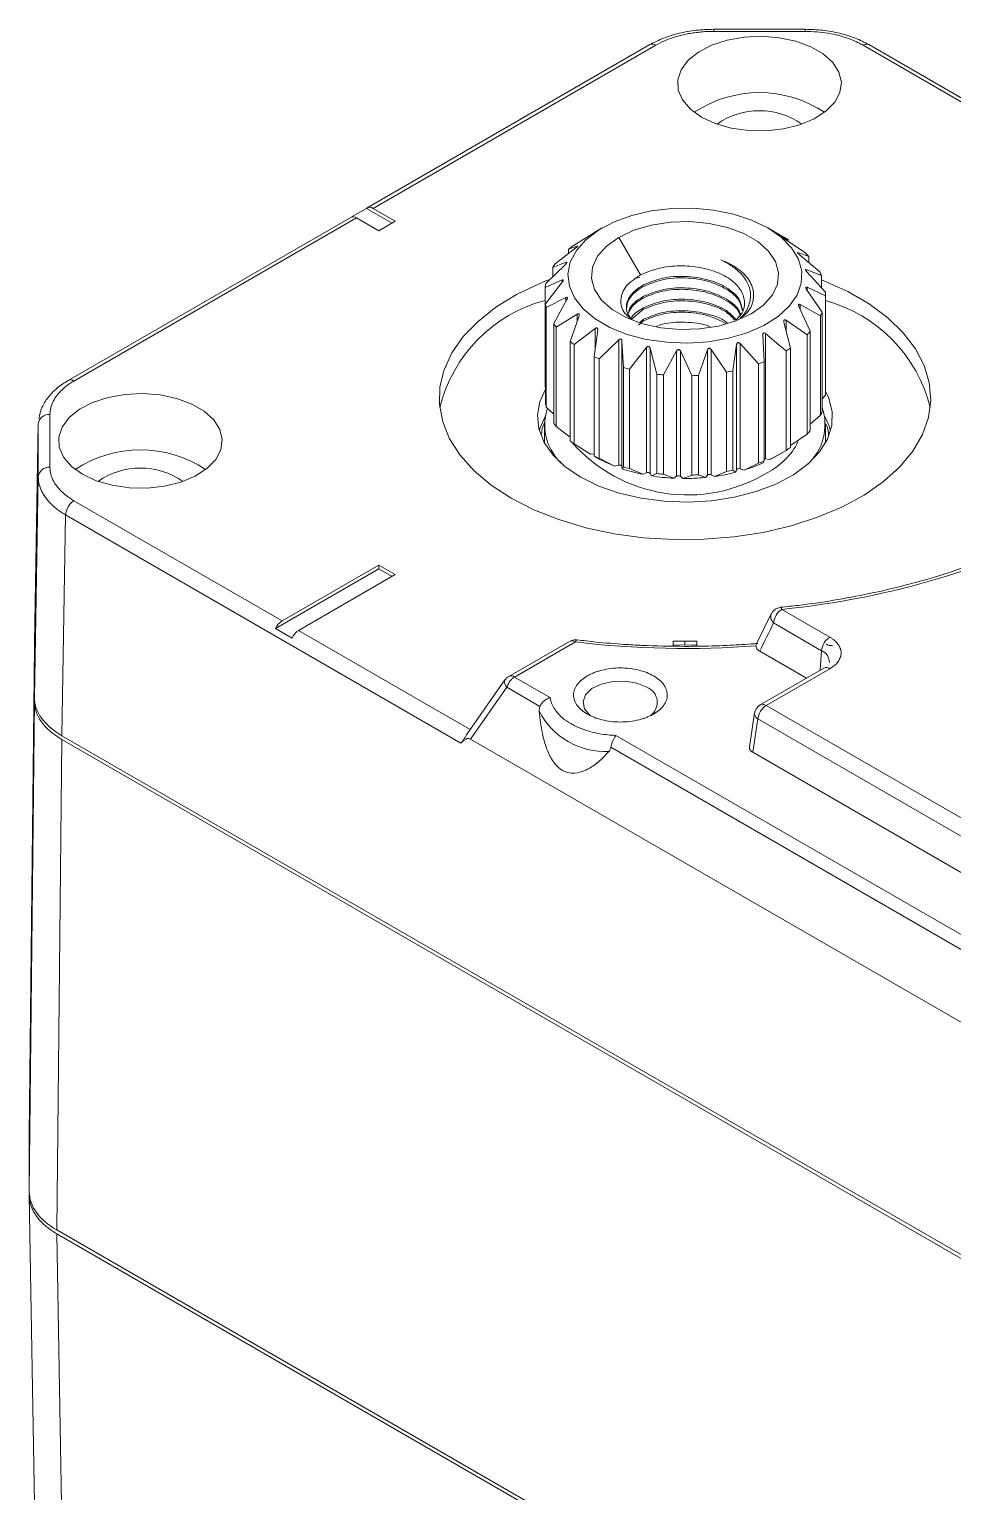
# Model space of a CAD drawing. Header units: millimetres. Extents: x 28 to 240, y 73 to 178.
# Drawn here: x 182.15 to 201.88, y 92.88 to 124.13 of the extents above; entities that cross this region are included whole.
import ezdxf

# ---------------------------------------------------------------- set-up
doc = ezdxf.new("R2010")
doc.units = ezdxf.units.MM

msp = doc.modelspace()

# ---------------------------------------------------------------- linework, layer by layer
at = {"color": 7, "linetype": 'Continuous', "lineweight": 15}
for p, q in [((198.728, 124.127), (196.774, 124.127)), ((198.728, 124.081), (196.774, 124.081)), ((195.412, 123.798), (189.374, 120.312)), ((195.537, 123.785), (189.499, 120.3)), ((204.412, 121.218), (199.965, 123.785)), ((204.537, 121.231), (200.09, 123.798)), ((189.021, 120.108), (182.983, 116.623)), ((189.146, 120.096), (183.108, 116.61)), ((189.04, 120.116), (189.358, 120.3)), ((189.619, 119.822), (189.146, 120.096)), ((189.902, 119.986), (189.358, 120.3)), ((189.499, 120.3), (189.973, 120.027)), ((189.973, 120.027), (189.619, 119.822)), ((194.203, 119.772), (193.757, 119.492)), ((194.169, 119.751), (194.233, 119.793)), ((194.392, 119.884), (194.221, 119.785)), ((194.233, 119.793), (194.258, 119.806)), ((195.209, 118.877), (194.746, 119.68)), ((198.282, 119.68), (197.928, 119.884)), ((198.24, 119.686), (198.374, 119.624)), ((193.831, 119.459), (193.386, 119.114)), ((193.674, 119.425), (193.869, 119.5)), ((193.674, 119.337), (193.674, 119.425)), ((193.869, 119.5), (193.869, 119.492)), ((198.738, 119.341), (198.288, 119.648)), ((193.605, 119.103), (193.189, 118.695)), ((193.334, 119.037), (193.625, 119.148)), ((193.625, 119.148), (193.625, 119.124)), ((198.571, 119.358), (198.808, 119.269)), ((198.571, 119.344), (198.571, 119.358)), ((199.038, 118.943), (198.601, 119.315)), ((198.808, 119.269), (198.808, 119.139)), ((193.172, 118.613), (193.539, 118.772)), ((193.334, 118.838), (193.334, 119.037)), ((193.539, 118.772), (193.539, 118.725)), ((195.193, 118.821), (195.103, 118.811)), ((198.751, 118.993), (199.075, 118.864)), ((198.751, 118.96), (198.751, 118.993)), ((199.158, 118.515), (198.762, 118.947)), ((199.075, 118.864), (199.075, 118.605)), ((193.172, 116.49), (193.172, 118.613)), ((193.54, 118.726), (193.179, 118.261)), ((199.09, 118.083), (198.758, 118.568)), ((198.768, 118.614), (199.16, 118.432)), ((198.768, 118.554), (198.768, 118.614)), ((199.16, 116.332), (199.16, 118.455)), ((199.16, 118.432), (199.16, 116.309)), ((193.179, 118.261), (193.179, 116.138)), ((193.198, 118.179), (193.618, 118.396)), ((193.198, 116.056), (193.198, 118.179)), ((193.639, 118.351), (193.356, 117.839)), ((193.618, 118.396), (193.618, 118.313)), ((195.011, 117.929), (195.276, 118.144)), ((198.837, 117.674), (198.592, 118.201)), ((198.621, 118.245), (199.055, 118.002)), ((198.621, 118.139), (198.621, 118.245)), ((193.356, 117.839), (193.356, 115.716)), ((193.41, 117.763), (193.857, 118.043)), ((193.897, 118.002), (193.709, 117.456)), ((193.857, 118.043), (193.857, 117.886)), ((195.164, 117.808), (195.276, 117.899)), ((195.276, 117.931), (195.2, 117.87)), ((198.416, 117.314), (198.273, 117.87)), ((198.319, 117.908), (198.769, 117.601)), ((198.319, 117.688), (198.319, 117.908)), ((199.055, 118.002), (199.055, 115.879)), ((199.09, 115.96), (199.09, 118.083)), ((193.41, 115.64), (193.41, 117.763)), ((193.795, 117.39), (194.24, 117.735)), ((194.296, 117.701), (194.217, 117.136)), ((194.24, 117.735), (194.24, 117.304)), ((194.328, 117.084), (194.745, 117.491)), ((194.745, 117.491), (194.745, 114.814)), ((197.853, 117.026), (197.82, 117.594)), ((197.882, 117.624), (198.218, 117.341)), ((197.882, 114.947), (197.882, 117.624)), ((198.769, 117.601), (198.769, 115.478)), ((198.837, 115.551), (198.837, 117.674)), ((193.709, 117.456), (193.709, 115.333)), ((193.795, 115.267), (193.795, 117.39)), ((194.813, 117.467), (194.846, 116.898)), ((194.813, 117.467), (194.813, 114.789)), ((194.976, 116.864), (195.338, 117.328)), ((195.338, 117.328), (195.338, 114.651)), ((195.415, 117.314), (195.558, 116.759)), ((195.415, 117.314), (195.415, 114.637)), ((195.699, 116.744), (195.982, 117.255)), ((195.982, 117.255), (195.982, 114.578)), ((196.063, 117.253), (196.308, 116.726)), ((196.063, 117.253), (196.063, 114.575)), ((196.451, 116.732), (196.638, 117.277)), ((196.638, 114.6), (196.638, 117.277)), ((196.717, 117.287), (197.049, 116.801)), ((196.717, 114.609), (196.717, 117.287)), ((197.184, 116.828), (197.264, 117.393)), ((197.264, 114.715), (197.264, 117.393)), ((197.337, 117.413), (197.733, 116.981)), ((197.337, 114.736), (197.337, 117.413)), ((198.218, 117.341), (198.319, 117.253)), ((198.319, 117.253), (198.319, 115.13)), ((198.416, 115.191), (198.416, 117.314)), ((194.217, 117.136), (194.217, 115.013)), ((194.328, 114.961), (194.328, 117.084)), ((194.846, 116.898), (194.846, 114.775)), ((194.976, 114.741), (194.976, 116.864)), ((197.733, 116.981), (197.733, 114.858)), ((197.853, 114.903), (197.853, 117.026)), ((195.558, 116.759), (195.558, 114.636)), ((195.699, 114.621), (195.699, 116.744)), ((196.308, 116.726), (196.308, 114.603)), ((196.451, 114.609), (196.451, 116.732)), ((197.049, 116.801), (197.049, 114.678)), ((197.184, 114.705), (197.184, 116.828)), ((193.179, 116.482), (193.172, 116.49)), ((199.16, 116.309), (199.09, 116.231)), ((193.356, 115.904), (193.198, 116.056)), ((182.346, 115.695), (182.265, 111.016)), ((182.346, 115.695), (182.387, 115.815)), ((182.346, 115.695), (182.346, 114.567)), ((182.596, 115.896), (182.596, 114.768)), ((193.16, 115.679), (193.16, 115.288)), ((193.709, 115.411), (193.41, 115.64)), ((199.055, 115.879), (198.837, 115.689)), ((199.16, 115.288), (199.16, 115.679)), ((198.769, 115.478), (198.415, 115.231)), ((194.145, 115.05), (193.795, 115.267)), ((194.217, 115.055), (194.145, 115.05)), ((194.217, 115.013), (194.279, 114.969)), ((198.319, 115.13), (197.975, 114.934)), ((198.069, 114.985), (198.219, 115.072)), ((194.656, 114.793), (194.328, 114.961)), ((194.745, 114.814), (194.656, 114.793)), ((194.82, 114.734), (194.813, 114.789)), ((194.846, 114.775), (194.82, 114.734)), ((195.261, 114.618), (194.976, 114.741)), ((197.049, 114.678), (196.788, 114.572)), ((197.247, 114.661), (197.184, 114.705)), ((197.264, 114.715), (197.247, 114.661)), ((197.421, 114.709), (197.337, 114.736)), ((197.733, 114.858), (197.421, 114.709)), ((197.827, 114.862), (197.853, 114.903)), ((197.975, 114.934), (197.882, 114.947)), ((182.265, 109.85), (182.346, 114.567)), ((195.338, 114.651), (195.261, 114.618)), ((195.445, 114.584), (195.415, 114.637)), ((195.558, 114.636), (195.445, 114.584)), ((195.922, 114.535), (195.699, 114.621)), ((195.982, 114.578), (195.922, 114.535)), ((196.115, 114.529), (196.063, 114.575)), ((196.308, 114.603), (196.115, 114.529)), ((196.598, 114.549), (196.451, 114.609)), ((196.638, 114.6), (196.598, 114.549)), ((196.788, 114.572), (196.717, 114.609)), ((183.108, 114.054), (187.555, 111.487)), ((182.931, 113.751), (182.851, 109.034)), ((182.931, 113.751), (191.374, 108.877)), ((189.619, 112.597), (187.413, 111.324)), ((187.555, 111.487), (189.619, 112.679)), ((189.619, 112.679), (189.973, 112.475)), ((189.619, 112.597), (189.619, 112.679)), ((189.902, 112.434), (189.619, 112.597)), ((189.973, 112.475), (187.908, 111.283)), ((198.003, 111.635), (197.682, 110.981)), ((198.228, 111.731), (199.254, 111.138)), ((187.413, 111.324), (187.767, 111.12)), ((187.908, 111.283), (191.573, 109.167)), ((198.052, 111.443), (199.078, 110.85)), ((182.265, 110.934), (182.153, 100.509)), ((182.265, 111.016), (182.265, 109.85)), ((193.693, 111.049), (192.395, 110.3)), ((192.52, 110.287), (193.818, 111.037)), ((193.742, 111.071), (193.695, 111.045)), ((195.91, 111.052), (196.16, 111.055)), ((195.91, 110.948), (195.91, 111.052)), ((196.16, 110.973), (195.91, 110.971)), ((196.16, 111.055), (196.41, 111.052)), ((196.16, 110.973), (196.16, 111.055)), ((196.41, 110.971), (196.16, 110.973)), ((196.41, 111.052), (196.41, 110.944)), ((197.676, 110.955), (197.685, 110.98)), ((198.756, 110.262), (197.757, 110.839)), ((199.078, 110.85), (199.047, 110.43)), ((199.129, 110.477), (197.765, 109.69)), ((199.254, 110.465), (197.893, 109.679)), ((192.315, 110.227), (191.509, 109.074)), ((192.357, 110.067), (191.581, 108.961)), ((193.062, 109.66), (192.357, 110.067)), ((192.52, 110.287), (193.284, 109.846)), ((182.153, 99.29), (182.265, 109.768)), ((182.265, 109.768), (182.265, 109.85)), ((197.893, 109.679), (207.505, 104.13)), ((197.647, 109.524), (197.536, 108.787)), ((197.609, 108.679), (197.717, 109.391)), ((197.717, 109.391), (207.331, 103.841)), ((182.851, 108.952), (182.739, 98.473)), ((182.851, 109.034), (210.832, 92.88)), ((210.832, 92.799), (182.851, 108.952)), ((209.196, 98.793), (191.582, 108.961)), ((207.699, 101.21), (194.578, 108.785)), ((194.682, 109.039), (207.921, 101.396)), ((207.331, 103.066), (197.609, 108.679)), ((182.153, 100.509), (182.153, 99.29)), ((182.155, 99.242), (182.155, 99.209)), ((182.155, 99.209), (182.291, 91.277)), ((182.739, 98.473), (210.832, 82.256)), ((210.832, 82.175), (182.741, 98.392)), ((182.741, 98.392), (182.877, 90.461))]:
    msp.add_line(p, q, dxfattribs=at)
at = {"color": 7, "linetype": 'Continuous', "lineweight": 15, "flags": 128}
for points in [[(196.774, 124.081), (196.774, 124.105), (196.774, 124.121), (196.774, 124.127), (196.774, 124.127)], [(198.728, 124.081), (198.728, 124.105), (198.728, 124.121), (198.728, 124.127), (198.728, 124.127)], [(196.513, 122.251), (196.276, 122.422), (196.108, 122.617), (196.017, 122.829), (196.007, 123.048), (196.078, 123.262), (196.227, 123.463), (196.448, 123.64), (196.73, 123.786), (197.059, 123.894), (197.421, 123.958), (197.798, 123.976), (198.173, 123.946), (198.528, 123.871), (198.847, 123.753), (199.115, 123.599), (199.319, 123.415), (199.449, 123.209), (199.5, 122.993), (199.469, 122.775), (199.358, 122.566), (199.172, 122.376), (198.919, 122.214), (198.612, 122.086), (198.264, 122), (197.893, 121.959), (197.515, 121.965), (197.147, 122.017), (196.808, 122.114), (196.513, 122.251)], [(197.928, 119.884), (198.215, 119.686), (198.436, 119.46), (198.584, 119.216), (198.654, 118.961), (198.644, 118.702), (198.554, 118.449), (198.387, 118.208), (198.149, 117.989), (197.847, 117.798), (197.49, 117.642), (197.091, 117.524), (196.661, 117.45), (196.216, 117.421), (195.769, 117.438), (195.334, 117.501), (194.926, 117.608), (194.558, 117.756), (194.241, 117.939), (193.985, 118.151), (193.8, 118.387), (193.691, 118.638), (193.66, 118.896), (193.711, 119.153), (193.84, 119.401), (194.043, 119.631), (194.315, 119.837), (194.645, 120.012), (195.025, 120.15), (195.441, 120.246), (195.88, 120.298), (196.328, 120.304), (196.771, 120.263), (197.194, 120.178), (197.584, 120.05), (197.928, 119.884)], [(194.746, 119.68), (195.071, 119.832), (195.443, 119.942), (195.847, 120.004), (196.265, 120.017), (196.677, 119.979), (197.068, 119.892), (197.418, 119.761), (197.714, 119.59), (197.942, 119.388), (198.092, 119.162), (198.157, 118.924), (198.135, 118.683), (198.027, 118.45), (197.837, 118.235), (197.574, 118.047)], [(197.574, 118.047), (197.249, 117.895), (196.877, 117.786), (196.473, 117.723), (196.055, 117.711), (195.642, 117.748), (195.252, 117.835), (194.901, 117.966), (194.606, 118.137), (194.378, 118.339), (194.228, 118.565), (194.163, 118.803), (194.184, 119.044), (194.293, 119.277), (194.483, 119.492), (194.746, 119.68)], [(192.448, 114.108), (192.019, 114.387), (191.654, 114.695), (191.357, 115.027), (191.133, 115.377), (190.985, 115.74), (190.915, 116.111), (190.925, 116.484), (191.015, 116.853), (191.182, 117.214), (191.425, 117.56), (191.739, 117.886), (192.121, 118.187), (192.564, 118.459), (193.061, 118.697), (193.241, 118.77)], [(199.075, 118.771), (199.127, 118.751), (199.637, 118.522), (200.094, 118.258), (200.491, 117.964), (200.823, 117.643), (201.084, 117.302), (201.27, 116.945), (201.379, 116.577), (201.409, 116.204), (201.359, 115.832), (201.231, 115.466), (201.026, 115.112), (200.746, 114.776), (200.398, 114.462), (199.985, 114.175), (199.514, 113.919), (198.992, 113.699), (198.427, 113.517), (197.828, 113.377), (197.204, 113.28), (196.564, 113.229), (195.917, 113.223), (195.275, 113.263), (194.646, 113.349), (194.039, 113.478), (193.465, 113.65), (192.932, 113.861), (192.448, 114.108), (192.448, 114.108)], [(183.29, 114.618), (183.053, 114.788), (182.885, 114.984), (182.794, 115.196), (182.784, 115.414), (182.855, 115.629), (183.005, 115.829), (183.225, 116.007), (183.507, 116.153), (183.836, 116.26), (184.198, 116.324), (184.575, 116.342), (184.95, 116.313), (185.305, 116.237), (185.624, 116.12), (185.892, 115.965), (186.096, 115.781), (186.226, 115.576), (186.277, 115.36), (186.247, 115.142), (186.136, 114.933), (185.949, 114.743), (185.697, 114.58), (185.389, 114.453), (185.042, 114.367), (184.67, 114.325), (184.292, 114.331), (183.924, 114.384), (183.585, 114.481), (183.29, 114.618)], [(193.932, 114.557), (193.604, 114.78), (193.342, 115.03), (193.152, 115.301), (193.041, 115.587), (193.01, 115.879), (193.061, 116.17), (193.183, 116.437)], [(199.16, 116.397), (199.233, 116.242), (199.304, 115.952), (199.294, 115.66), (199.203, 115.372), (199.032, 115.096), (198.788, 114.84), (198.475, 114.609), (198.103, 114.411), (197.68, 114.25), (197.217, 114.13), (196.728, 114.054), (196.223, 114.024), (195.717, 114.042), (195.223, 114.106), (194.752, 114.216), (194.319, 114.367), (193.932, 114.557)], [(193.175, 115.852), (193.061, 115.599), (193.049, 115.557)], [(199.271, 115.557), (199.233, 115.67), (199.145, 115.852)], [(194.813, 114.789), (194.811, 114.796), (194.806, 114.802), (194.799, 114.808), (194.79, 114.812), (194.779, 114.815), (194.768, 114.816), (194.756, 114.816), (194.745, 114.814)], [(198.202, 111.775), (198.207, 111.773), (198.214, 111.765), (198.221, 111.751), (198.228, 111.731)], [(193.848, 111.081), (193.842, 111.079), (193.834, 111.071), (193.826, 111.057), (193.818, 111.037)], [(195.347, 110.067), (195.132, 110.155), (194.88, 110.198), (194.617, 110.192), (194.371, 110.137), (194.171, 110.039), (194.036, 109.908), (193.982, 109.759), (194.014, 109.608), (194.13, 109.472), (194.152, 109.455)]]:
    msp.add_lwpolyline(points, dxfattribs=at)
at = {"color": 7, "linetype": 'Continuous', "lineweight": 15}
for centre, radius, start, end in [((195.464, 123.69), 0.12, 52.822, 115.8679), ((200.038, 123.686), 0.123, 65.0723, 126.2382), ((197.751, 120.255), 2.518, 56.4384, 123.5616), ((197.751, 120.81), 1.577, 54.9576, 125.0425), ((189.428, 120.208), 0.116, 52.3311, 127.6796), ((189.073, 119.998), 0.122, 53.4103, 115.2796), ((196.912, 117.307), 2.74, 57.742, 60.163), ((195.079, 117.779), 2.164, 127.6716, 130.5038), ((194.533, 118.296), 1.41, 144.4934, 148.2631), ((197.482, 118.045), 1.804, 42.7072, 45.9052), ((197.962, 118.395), 1.208, 22.8093, 26.9879), ((194.198, 118.45), 1.039, 166.3549, 170.9779), ((198.16, 118.455), 1, 358.6686, 3.4095), ((193.997, 115.273), 3.171, 105.0712, 165.8755), ((194.215, 118.464), 1.056, 191.0628, 195.6351), ((198.349, 115.296), 3.14, 13.8258, 75.034), ((194.573, 118.642), 1.458, 213.4133, 217.1007), ((197.991, 118.503), 1.176, 334.8251, 339.0788), ((197.529, 118.82), 1.739, 315.4738, 318.7525), ((195.125, 119.19), 2.238, 230.7563, 233.5266), ((196.959, 119.527), 2.65, 300.8821, 303.3582), ((195.661, 120.081), 3.28, 243.8715, 246.0185), ((196.016, 121.061), 4.323, 254.3022, 256.0881), ((196.485, 120.494), 3.728, 289.5646, 291.537), ((183.035, 116.515), 0.12, 52.8283, 115.6609), ((196.149, 121.758), 5.035, 263.2633, 264.8769), ((196.161, 121.893), 5.17, 271.6348, 273.22), ((196.225, 121.404), 4.675, 280.1469, 281.8423), ((198.166, 116.332), 0.994, 358.6643, 0.0037), ((194.301, 115.677), 1.136, 163.0595, 228.9698), ((194.215, 116.341), 1.056, 191.0628, 195.6351), ((197.999, 115.681), 1.152, 311.614, 18.8145), ((197.991, 116.38), 1.176, 334.8253, 339.0784), ((182.575, 115.666), 0.231, 84.9328, 172.751), ((194.573, 116.519), 1.458, 213.4135, 217.1003), ((195.125, 117.066), 2.238, 230.7562, 233.5269), ((196.218, 117.452), 3.275, 220.9784, 301.4687), ((197.223, 116.009), 1.523, 297.54, 332.7208), ((197.529, 116.697), 1.739, 315.4738, 318.7525), ((184.528, 112.622), 2.518, 56.4384, 123.5616), ((195.661, 117.957), 3.279, 243.8712, 246.0191), ((196.958, 117.405), 2.651, 300.8824, 303.3577), ((182.575, 114.538), 0.231, 84.9329, 172.7509), ((184.528, 113.176), 1.577, 54.9576, 125.0425), ((195.713, 117.546), 2.949, 240.9069, 248.9829), ((196.031, 118.425), 3.884, 251.8351, 258.5551), ((196.016, 118.938), 4.323, 254.3022, 256.0881), ((196.224, 119.284), 4.679, 280.1475, 281.8417), ((197.313, 114.68), 0.0605, 66.9353, 144.2503), ((196.449, 117.921), 3.356, 286.8461, 294.2552), ((196.485, 118.371), 3.728, 289.5646, 291.537), ((197.87, 114.863), 0.0847, 81.9209, 101.5388), ((196.763, 117.249), 2.613, 297.6521, 300.0021), ((195.367, 114.59), 0.0669, 43.8672, 115.624), ((196.15, 119.053), 4.524, 261.0349, 267.1049), ((196.149, 119.635), 5.035, 263.2633, 264.8769), ((196.021, 114.516), 0.0728, 54.5294, 122.0054), ((196.16, 119.173), 4.644, 269.4451, 275.4098), ((196.161, 119.77), 5.17, 271.6348, 273.2201), ((196.685, 114.547), 0.0703, 62.034, 131.2447), ((196.217, 118.736), 4.203, 277.8066, 284.1821), ((183.316, 113.73), 0.385, 122.6434, 176.8947), ((198.415, 111.428), 0.356, 121.8184, 149.6717), ((187.755, 111.17), 0.375, 122.3599, 155.8518), ((188.109, 110.966), 0.375, 122.3599, 155.8518), ((193.745, 110.937), 0.124, 53.8516, 114.8377), ((199.464, 110.812), 0.388, 122.8008, 174.311), ((199.28, 111.105), 0.147, 226.9314, 280.9665), ((198.975, 110.601), 0.27, 358.7163, 67.7722), ((192.447, 110.187), 0.124, 53.8809, 114.5039), ((199.181, 110.368), 0.121, 53.1026, 115.5867), ((192.373, 110.188), 0.0699, 146.0699, 181.8179), ((192.506, 110.206), 0.204, 185.6928, 222.8331), ((195.225, 109.745), 0.343, 305.561, 69.31), ((197.893, 109.475), 0.25, 120.0404, 171.3837), ((194.451, 110.27), 1.574, 206.936, 273.0693)]:
    msp.add_arc(centre, radius, start, end, dxfattribs=at)
for centre, major_axis, ratio, start_param, end_param in [((184.265, 109.85), (2, 0), 0.577241, 3.141552, 3.92687), ((184.265, 109.768), (2, 0), 0.57727, 3.141577, 3.926944), ((191.411, 108.499), (0.153, 0.469), 0.433104, 6.195661, 7.074246), ((184.154, 99.29), (2, 0), 0.57727, 3.141577, 3.926944)]:
    msp.add_ellipse(centre, major_axis=major_axis, ratio=ratio, start_param=start_param, end_param=end_param, dxfattribs=at)
for points, knots in [([(196.774, 124.127), (196.649, 124.122), (196.398, 124.114), (196.036, 124.047), (195.697, 123.945), (195.507, 123.847), (195.412, 123.798)], [0, 0, 0, 0, 0.2490526, 0.4987229, 0.7490229, 1, 1, 1, 1]), ([(196.774, 124.081), (196.731, 124.081), (196.647, 124.08), (196.52, 124.072), (196.396, 124.058), (196.273, 124.04), (196.114, 124.009), (195.927, 123.959), (195.718, 123.882), (195.597, 123.818), (195.537, 123.785)], [0, 0, 0, 0, 0.092925, 0.185127, 0.277094, 0.369323, 0.462302, 0.6421, 0.820126, 1, 1, 1, 1]), ([(200.09, 123.798), (199.995, 123.847), (199.805, 123.945), (199.466, 124.047), (199.104, 124.114), (198.853, 124.122), (198.728, 124.127)], [0, 0, 0, 0, 0.2508417, 0.5011094, 0.7508122, 1, 1, 1, 1]), ([(199.965, 123.785), (199.934, 123.802), (199.873, 123.836), (199.774, 123.882), (199.67, 123.924), (199.56, 123.961), (199.41, 124.003), (199.216, 124.045), (198.974, 124.076), (198.81, 124.079), (198.728, 124.081)], [0, 0, 0, 0, 0.092882, 0.18504, 0.276965, 0.369151, 0.462087, 0.641959, 0.820055, 1, 1, 1, 1]), ([(194.258, 119.806), (194.259, 119.806), (194.26, 119.807), (194.256, 119.804), (194.249, 119.8), (194.24, 119.794), (194.229, 119.787), (194.216, 119.779), (194.208, 119.774), (194.203, 119.772)], [0, 0, 0, 0, 0.197268, 0.339199, 0.458476, 0.578085, 0.691202, 0.848057, 1, 1, 1, 1]), ([(198.288, 119.648), (198.284, 119.651), (198.277, 119.656), (198.266, 119.663), (198.256, 119.67), (198.248, 119.676), (198.241, 119.682), (198.237, 119.685), (198.237, 119.687), (198.239, 119.686), (198.24, 119.686)], [0, 0, 0, 0, 0.139412, 0.260868, 0.372505, 0.484688, 0.604541, 0.721998, 0.850361, 1, 1, 1, 1]), ([(193.869, 119.5), (193.871, 119.501), (193.875, 119.502), (193.874, 119.499), (193.871, 119.494), (193.864, 119.487), (193.855, 119.478), (193.844, 119.469), (193.835, 119.462), (193.831, 119.459)], [0, 0, 0, 0, 0.197273, 0.3392, 0.458472, 0.57808, 0.691198, 0.848047, 1, 1, 1, 1]), ([(193.625, 119.148), (193.628, 119.149), (193.633, 119.151), (193.637, 119.148), (193.636, 119.143), (193.633, 119.135), (193.626, 119.126), (193.617, 119.114), (193.609, 119.107), (193.605, 119.103)], [0, 0, 0, 0, 0.1972823, 0.3392111, 0.4584823, 0.5780818, 0.691203, 0.8480525, 1, 1, 1, 1]), ([(197.254, 117.921), (197.293, 117.96), (197.406, 118.071), (197.45, 118.29), (197.382, 118.543), (197.17, 118.773), (196.842, 118.951), (196.433, 119.059), (195.988, 119.083), (195.553, 119.025), (195.323, 118.926), (195.209, 118.877)], [0, 0, 0, 0, 0.061029, 0.175547, 0.290908, 0.407539, 0.525036, 0.643253, 0.762646, 0.883133, 1, 1, 1, 1]), ([(197.362, 117.966), (197.4, 117.995), (197.539, 118.099), (197.636, 118.33), (197.627, 118.623), (197.445, 118.903), (197.182, 119.093), (196.986, 119.175), (196.926, 119.2)], [0, 0, 0, 0, 0.0762451, 0.2813815, 0.4888156, 0.6977262, 0.9076334, 1, 1, 1, 1]), ([(196.926, 119.2), (196.999, 119.163), (197.114, 119.104), (197.305, 118.964), (197.467, 118.787), (197.54, 118.608), (197.57, 118.427), (197.537, 118.229), (197.445, 118.038), (197.341, 117.961), (197.333, 117.955)], [0, 0, 0, 0, 0.126393, 0.196809, 0.393193, 0.556869, 0.590024, 0.786587, 0.983137, 1, 1, 1, 1]), ([(198.601, 119.315), (198.598, 119.318), (198.591, 119.324), (198.581, 119.333), (198.573, 119.341), (198.567, 119.349), (198.563, 119.355), (198.563, 119.359), (198.565, 119.36), (198.569, 119.359), (198.571, 119.358)], [0, 0, 0, 0, 0.139415, 0.260879, 0.372512, 0.484692, 0.604548, 0.721995, 0.850364, 1, 1, 1, 1]), ([(193.539, 118.772), (193.543, 118.774), (193.55, 118.776), (193.557, 118.774), (193.56, 118.769), (193.56, 118.761), (193.556, 118.751), (193.55, 118.739), (193.543, 118.73), (193.54, 118.726)], [0, 0, 0, 0, 0.197271, 0.339201, 0.458466, 0.578077, 0.691196, 0.84805, 1, 1, 1, 1]), ([(195.209, 118.877), (195.095, 118.801), (194.865, 118.649), (194.763, 118.349), (194.815, 118.093), (194.969, 117.974), (195.019, 117.936)], [0, 0, 0, 0, 0.285428, 0.573461, 0.864097, 1, 1, 1, 1]), ([(197.387, 118.133), (197.372, 118.209), (197.336, 118.384), (197.063, 118.618), (196.651, 118.794), (196.161, 118.864), (195.663, 118.828), (195.405, 118.72), (195.276, 118.666)], [0, 0, 0, 0, 0.132324, 0.305859, 0.479394, 0.65293, 0.826465, 1, 1, 1, 1]), ([(195.276, 118.633), (195.405, 118.687), (195.663, 118.796), (196.161, 118.832), (196.651, 118.762), (197.063, 118.585), (197.332, 118.356), (197.368, 118.186), (197.382, 118.115)], [0, 0, 0, 0, 0.17509, 0.35018, 0.52527, 0.700361, 0.87545, 1, 1, 1, 1]), ([(198.762, 118.947), (198.758, 118.951), (198.752, 118.958), (198.744, 118.968), (198.739, 118.977), (198.736, 118.985), (198.735, 118.992), (198.737, 118.995), (198.743, 118.996), (198.748, 118.994), (198.751, 118.993)], [0, 0, 0, 0, 0.139418, 0.260863, 0.372508, 0.484696, 0.604541, 0.721999, 0.850362, 1, 1, 1, 1]), ([(195.276, 118.666), (195.194, 118.613), (195.029, 118.507), (194.912, 118.305), (194.894, 118.113), (194.967, 118), (194.998, 117.954)], [0, 0, 0, 0, 0.269655, 0.539311, 0.808967, 1, 1, 1, 1]), ([(194.914, 118.154), (194.916, 118.192), (194.92, 118.278), (194.99, 118.405), (195.105, 118.531), (195.219, 118.599), (195.276, 118.633)], [0, 0, 0, 0, 0.216184, 0.477456, 0.738728, 1, 1, 1, 1]), ([(197.344, 118.021), (197.336, 118.051), (197.303, 118.179), (197.058, 118.372), (196.652, 118.549), (196.161, 118.619), (195.663, 118.583), (195.405, 118.475), (195.276, 118.421)], [0, 0, 0, 0, 0.057939, 0.246351, 0.434763, 0.623176, 0.811588, 1, 1, 1, 1]), ([(197.336, 118.012), (197.33, 118.034), (197.297, 118.154), (197.057, 118.339), (196.653, 118.517), (196.161, 118.587), (195.663, 118.551), (195.405, 118.443), (195.276, 118.389)], [0, 0, 0, 0, 0.043177, 0.234541, 0.425906, 0.617271, 0.808635, 1, 1, 1, 1]), ([(198.758, 118.568), (198.756, 118.572), (198.751, 118.58), (198.745, 118.591), (198.742, 118.601), (198.742, 118.609), (198.744, 118.615), (198.75, 118.619), (198.758, 118.618), (198.764, 118.616), (198.768, 118.614)], [0, 0, 0, 0, 0.139419, 0.260878, 0.372506, 0.4847, 0.604546, 0.722001, 0.850364, 1, 1, 1, 1]), ([(193.618, 118.396), (193.623, 118.398), (193.632, 118.401), (193.642, 118.401), (193.648, 118.396), (193.65, 118.389), (193.65, 118.378), (193.646, 118.365), (193.641, 118.355), (193.639, 118.351)], [0, 0, 0, 0, 0.197272, 0.339196, 0.458471, 0.578081, 0.691199, 0.848051, 1, 1, 1, 1]), ([(195.276, 118.421), (195.167, 118.352), (194.993, 118.243), (194.96, 118.099), (194.948, 118.046)], [0, 0, 0, 0, 0.624941, 1, 1, 1, 1]), ([(195.276, 118.389), (195.184, 118.331), (195.023, 118.231), (194.971, 118.1), (194.948, 118.045)], [0, 0, 0, 0, 0.574069, 1, 1, 1, 1]), ([(195.276, 118.176), (195.179, 118.12), (195.058, 118.049), (195.014, 117.957), (195.006, 117.939)], [0, 0, 0, 0, 0.799799, 1, 1, 1, 1]), ([(197.254, 117.921), (197.191, 117.989), (197.047, 118.145), (196.647, 118.303), (196.162, 118.375), (195.663, 118.338), (195.405, 118.23), (195.276, 118.176)], [0, 0, 0, 0, 0.162294, 0.371721, 0.581147, 0.790573, 1, 1, 1, 1]), ([(195.276, 118.144), (195.405, 118.198), (195.663, 118.305), (196.163, 118.342), (196.646, 118.27), (197.034, 118.119), (197.171, 117.973), (197.226, 117.914)], [0, 0, 0, 0, 0.213926, 0.427851, 0.641777, 0.855703, 1, 1, 1, 1]), ([(197.063, 117.852), (197.057, 117.858), (196.962, 117.948), (196.64, 118.055), (196.164, 118.131), (195.662, 118.093), (195.405, 117.985), (195.276, 117.931)], [0, 0, 0, 0, 0.017884, 0.263413, 0.508942, 0.754471, 1, 1, 1, 1]), ([(198.592, 118.201), (198.59, 118.205), (198.586, 118.214), (198.583, 118.226), (198.583, 118.236), (198.586, 118.244), (198.592, 118.25), (198.6, 118.252), (198.61, 118.25), (198.617, 118.246), (198.621, 118.245)], [0, 0, 0, 0, 0.139426, 0.260867, 0.372506, 0.484695, 0.60454, 0.721999, 0.850365, 1, 1, 1, 1]), ([(193.857, 118.043), (193.862, 118.045), (193.872, 118.05), (193.884, 118.051), (193.893, 118.048), (193.899, 118.041), (193.902, 118.03), (193.901, 118.017), (193.898, 118.007), (193.897, 118.002)], [0, 0, 0, 0, 0.197268, 0.33919, 0.45848, 0.578083, 0.691205, 0.848055, 1, 1, 1, 1]), ([(195.276, 117.899), (195.405, 117.953), (195.663, 118.061), (196.16, 118.096), (196.653, 118.031), (196.909, 117.904), (197.035, 117.841)], [0, 0, 0, 0, 0.2512869, 0.5025734, 0.7538604, 1, 1, 1, 1]), ([(196.699, 117.771), (196.679, 117.78), (196.525, 117.848), (196.159, 117.875), (195.768, 117.865), (195.593, 117.798), (195.551, 117.782)], [0, 0, 0, 0, 0.060711, 0.465201, 0.869691, 1, 1, 1, 1]), ([(198.273, 117.87), (198.271, 117.874), (198.27, 117.883), (198.27, 117.895), (198.272, 117.905), (198.278, 117.912), (198.286, 117.917), (198.296, 117.918), (198.308, 117.915), (198.315, 117.91), (198.319, 117.908)], [0, 0, 0, 0, 0.139427, 0.260874, 0.372513, 0.484702, 0.604546, 0.722001, 0.850368, 1, 1, 1, 1]), ([(194.24, 117.735), (194.246, 117.738), (194.255, 117.744), (194.269, 117.747), (194.28, 117.745), (194.289, 117.74), (194.295, 117.73), (194.298, 117.716), (194.297, 117.706), (194.296, 117.701)], [0, 0, 0, 0, 0.1972685, 0.3392106, 0.4584755, 0.5780912, 0.691205, 0.8480575, 1, 1, 1, 1]), ([(194.745, 117.491), (194.75, 117.496), (194.759, 117.503), (194.774, 117.508), (194.786, 117.508), (194.797, 117.504), (194.805, 117.495), (194.811, 117.482), (194.813, 117.472), (194.813, 117.467)], [0, 0, 0, 0, 0.197278, 0.3392, 0.458477, 0.578083, 0.691204, 0.848053, 1, 1, 1, 1]), ([(197.82, 117.594), (197.821, 117.601), (197.821, 117.612), (197.826, 117.626), (197.834, 117.634), (197.844, 117.638), (197.856, 117.638), (197.87, 117.634), (197.878, 117.628), (197.882, 117.624)], [0, 0, 0, 0, 0.197277, 0.339207, 0.458479, 0.578087, 0.691206, 0.84805, 1, 1, 1, 1]), ([(195.338, 117.328), (195.342, 117.333), (195.35, 117.342), (195.365, 117.349), (195.378, 117.351), (195.39, 117.348), (195.401, 117.341), (195.41, 117.329), (195.413, 117.319), (195.415, 117.314)], [0, 0, 0, 0, 0.197276, 0.339208, 0.458484, 0.578078, 0.691199, 0.848049, 1, 1, 1, 1]), ([(195.982, 117.255), (195.986, 117.261), (195.993, 117.271), (196.006, 117.28), (196.019, 117.284), (196.032, 117.283), (196.044, 117.277), (196.055, 117.267), (196.061, 117.258), (196.063, 117.253)], [0, 0, 0, 0, 0.197274, 0.339201, 0.458471, 0.578078, 0.691201, 0.848061, 1, 1, 1, 1]), ([(196.638, 117.277), (196.641, 117.284), (196.646, 117.294), (196.657, 117.305), (196.669, 117.311), (196.682, 117.311), (196.695, 117.308), (196.708, 117.299), (196.714, 117.291), (196.717, 117.287)], [0, 0, 0, 0, 0.197272, 0.339202, 0.458474, 0.578086, 0.691209, 0.848057, 1, 1, 1, 1]), ([(197.264, 117.393), (197.265, 117.399), (197.268, 117.41), (197.277, 117.423), (197.287, 117.43), (197.299, 117.432), (197.312, 117.431), (197.325, 117.424), (197.333, 117.417), (197.337, 117.413)], [0, 0, 0, 0, 0.197274, 0.339202, 0.458476, 0.578083, 0.691196, 0.848051, 1, 1, 1, 1]), ([(198.228, 111.731), (200.577, 111.974), (202.74, 112.627), (206.115, 114.575), (207.245, 115.824), (207.667, 117.18)], [0, 0, 0, 0, 0.5, 0.5, 1, 1, 1, 1]), ([(182.983, 116.623), (182.901, 116.57), (182.734, 116.462), (182.547, 116.262), (182.41, 116.044), (182.374, 115.89), (182.356, 115.813)], [0, 0, 0, 0, 0.246205, 0.495735, 0.747366, 1, 1, 1, 1]), ([(183.108, 116.61), (183.079, 116.593), (183.02, 116.557), (182.941, 116.5), (182.869, 116.44), (182.804, 116.377), (182.73, 116.29), (182.659, 116.178), (182.605, 116.039), (182.599, 115.944), (182.596, 115.896)], [0, 0, 0, 0, 0.092882, 0.18504, 0.276965, 0.369151, 0.462087, 0.641959, 0.820055, 1, 1, 1, 1]), ([(207.006, 116.122), (206.983, 116.079), (206.878, 115.886), (206.631, 115.551), (206.267, 115.122), (205.844, 114.71), (205.37, 114.315), (204.847, 113.942), (204.278, 113.591), (203.665, 113.265), (203.012, 112.965), (202.325, 112.694), (201.607, 112.452), (200.864, 112.242), (200.106, 112.065), (199.344, 111.924), (198.709, 111.829), (198.328, 111.791), (198.201, 111.778)], [0, 0, 0, 0, 0.019442, 0.088754, 0.157758, 0.226548, 0.295197, 0.36375, 0.432225, 0.500625, 0.568932, 0.637103, 0.705057, 0.772652, 0.839614, 0.905365, 0.968408, 1, 1, 1, 1]), ([(193.096, 115.478), (193.101, 115.531), (193.109, 115.615), (193.15, 115.696), (193.165, 115.726)], [0, 0, 0, 0, 0.620105, 1, 1, 1, 1]), ([(199.14, 115.737), (199.161, 115.703), (199.218, 115.611), (199.224, 115.512), (199.228, 115.45)], [0, 0, 0, 0, 0.368083, 1, 1, 1, 1]), ([(182.596, 114.768), (182.596, 114.744), (182.598, 114.695), (182.612, 114.622), (182.635, 114.55), (182.667, 114.479), (182.721, 114.388), (182.808, 114.279), (182.941, 114.159), (183.052, 114.089), (183.108, 114.054)], [0, 0, 0, 0, 0.092925, 0.185127, 0.277094, 0.369323, 0.462302, 0.6421, 0.820126, 1, 1, 1, 1]), ([(182.931, 113.751), (182.898, 113.771), (182.832, 113.81), (182.743, 113.875), (182.662, 113.943), (182.589, 114.014), (182.525, 114.087), (182.47, 114.164), (182.425, 114.242), (182.39, 114.322), (182.364, 114.403), (182.348, 114.485), (182.347, 114.54), (182.346, 114.567)], [0, 0, 0, 0, 0.0909127, 0.1818245, 0.2727354, 0.3636455, 0.4545549, 0.5454636, 0.6363717, 0.7272794, 0.8181866, 0.9090934, 1, 1, 1, 1]), ([(198.052, 111.443), (198.039, 111.459), (198.013, 111.491), (197.993, 111.54), (197.988, 111.588), (197.996, 111.627), (198.011, 111.646), (198.016, 111.652)], [0, 0, 0, 0, 0.227257, 0.4474735, 0.6579142, 0.8824963, 1, 1, 1, 1]), ([(198.202, 111.772), (198.181, 111.77), (198.141, 111.765), (198.075, 111.73), (198.042, 111.691), (198.021, 111.667)], [0, 0, 0, 0, 0.291842, 0.566919, 1, 1, 1, 1]), ([(193.847, 111.08), (193.829, 111.081), (193.793, 111.084), (193.759, 111.075), (193.742, 111.071)], [0, 0, 0, 0, 0.5174746, 1, 1, 1, 1]), ([(196.16, 110.942), (195.851, 110.946), (195.419, 110.951), (194.785, 110.989), (194.321, 111.025), (193.984, 111.066), (193.849, 111.083)], [0, 0, 0, 0, 0.397508, 0.556866, 0.821153, 1, 1, 1, 1]), ([(197.717, 111.006), (197.69, 111.003), (197.495, 110.985), (197.091, 110.963), (196.598, 110.944), (196.275, 110.943), (196.16, 110.942)], [0, 0, 0, 0, 0.052406, 0.3794894, 0.7791809, 1, 1, 1, 1]), ([(199.254, 111.138), (199.272, 111.128), (199.307, 111.106), (199.354, 111.07), (199.394, 111.032), (199.442, 110.976), (199.484, 110.899), (199.501, 110.802), (199.484, 110.704), (199.434, 110.614), (199.358, 110.532), (199.288, 110.487), (199.254, 110.465)], [0, 0, 0, 0, 0.060245, 0.120003, 0.179811, 0.240207, 0.369961, 0.50013, 0.629884, 0.760052, 0.879925, 1, 1, 1, 1]), ([(195.488, 109.495), (195.465, 109.483), (195.42, 109.458), (195.344, 109.425), (195.264, 109.397), (195.146, 109.364), (194.985, 109.334), (194.781, 109.322), (194.577, 109.334), (194.327, 109.38), (194.057, 109.485), (193.874, 109.641), (193.795, 109.785), (193.774, 109.903), (193.794, 110.021), (193.856, 110.131), (193.948, 110.23), (194.032, 110.285), (194.074, 110.312)], [0, 0, 0, 0, 0.030166, 0.060083, 0.090022, 0.12025, 0.185225, 0.25037, 0.315344, 0.38049, 0.500065, 0.619641, 0.684615, 0.749761, 0.814735, 0.87988, 0.939898, 1, 1, 1, 1]), ([(194.074, 110.312), (194.097, 110.324), (194.142, 110.349), (194.218, 110.381), (194.298, 110.41), (194.416, 110.443), (194.577, 110.473), (194.781, 110.485), (194.985, 110.473), (195.235, 110.427), (195.505, 110.321), (195.688, 110.166), (195.767, 110.021), (195.788, 109.903), (195.768, 109.785), (195.706, 109.676), (195.614, 109.576), (195.53, 109.522), (195.488, 109.495)], [0, 0, 0, 0, 0.030166, 0.060083, 0.090022, 0.12025, 0.185225, 0.25037, 0.315344, 0.38049, 0.500065, 0.619641, 0.684615, 0.749761, 0.814735, 0.87988, 0.939898, 1, 1, 1, 1]), ([(192.397, 110.298), (192.378, 110.287), (192.345, 110.269), (192.326, 110.237), (192.318, 110.224)], [0, 0, 0, 0, 0.591597, 1, 1, 1, 1]), ([(192.357, 110.067), (192.362, 110.082), (192.371, 110.112), (192.394, 110.156), (192.424, 110.202), (192.467, 110.251), (192.501, 110.275), (192.52, 110.287)], [0, 0, 0, 0, 0.170168, 0.330164, 0.500527, 0.730402, 1, 1, 1, 1]), ([(193.284, 109.846), (193.269, 109.842), (193.239, 109.833), (193.197, 109.811), (193.159, 109.785), (193.126, 109.756), (193.099, 109.724), (193.077, 109.692), (193.067, 109.671), (193.062, 109.66)], [0, 0, 0, 0, 0.163297, 0.319838, 0.469528, 0.612324, 0.748249, 0.87741, 1, 1, 1, 1]), ([(193.284, 109.846), (193.287, 109.826), (193.293, 109.786), (193.311, 109.727), (193.336, 109.669), (193.368, 109.611), (193.428, 109.524), (193.535, 109.412), (193.714, 109.288), (193.929, 109.184), (194.144, 109.116), (194.34, 109.074), (194.509, 109.049), (194.624, 109.043), (194.682, 109.039)], [0, 0, 0, 0, 0.048558, 0.096783, 0.14491, 0.193176, 0.241815, 0.370804, 0.500041, 0.62903, 0.758267, 0.838972, 0.919183, 1, 1, 1, 1]), ([(197.893, 109.679), (197.849, 109.654), (197.806, 109.609), (197.741, 109.504), (197.72, 109.443), (197.717, 109.391)], [0, 0, 0, 0, 0.5, 0.5, 1, 1, 1, 1]), ([(197.769, 109.69), (197.77, 109.691), (197.784, 109.706), (197.828, 109.707), (197.871, 109.688), (197.893, 109.679)], [0, 0, 0, 0, 0.057264, 0.52863, 1, 1, 1, 1]), ([(193.048, 109.557), (193.048, 109.576), (193.046, 109.612), (193.057, 109.645), (193.062, 109.66)], [0, 0, 0, 0, 0.520553, 1, 1, 1, 1]), ([(194.536, 108.699), (194.497, 108.657), (194.422, 108.576), (194.306, 108.471), (194.193, 108.384), (194.083, 108.317), (193.938, 108.251), (193.755, 108.214), (193.538, 108.274), (193.354, 108.445), (193.207, 108.722), (193.096, 109.102), (193.065, 109.397), (193.048, 109.557)], [0, 0, 0, 0, 0.070061, 0.135068, 0.195339, 0.251272, 0.303364, 0.407613, 0.500219, 0.592619, 0.697082, 0.834267, 1, 1, 1, 1]), ([(197.717, 109.391), (197.696, 109.408), (197.655, 109.442), (197.648, 109.48), (197.645, 109.5)], [0, 0, 0, 0, 0.500475, 1, 1, 1, 1]), ([(191.374, 108.877), (191.387, 108.891), (191.408, 108.915), (191.445, 108.969), (191.476, 109.025), (191.499, 109.059), (191.509, 109.074)], [0, 0, 0, 0, 0.307291, 0.548527, 0.790166, 1, 1, 1, 1]), ([(194.578, 108.785), (194.575, 108.774), (194.57, 108.753), (194.555, 108.723), (194.542, 108.707), (194.536, 108.699)], [0, 0, 0, 0, 0.31757, 0.646296, 1, 1, 1, 1]), ([(194.682, 109.039), (194.676, 109.031), (194.663, 109.014), (194.646, 108.984), (194.632, 108.955), (194.614, 108.913), (194.593, 108.856), (194.583, 108.808), (194.578, 108.785)], [0, 0, 0, 0, 0.152562, 0.2895386, 0.4109534, 0.516845, 0.7679459, 1, 1, 1, 1]), ([(197.609, 108.679), (197.596, 108.687), (197.572, 108.702), (197.543, 108.736), (197.53, 108.768), (197.538, 108.789), (197.54, 108.793)], [0, 0, 0, 0, 0.2529, 0.490058, 0.901272, 1, 1, 1, 1]), ([(182.741, 98.392), (182.708, 98.412), (182.642, 98.452), (182.553, 98.516), (182.471, 98.584), (182.398, 98.655), (182.334, 98.729), (182.28, 98.805), (182.235, 98.883), (182.199, 98.963), (182.174, 99.044), (182.158, 99.126), (182.156, 99.181), (182.155, 99.209)], [0, 0, 0, 0, 0.09091, 0.181819, 0.272728, 0.363637, 0.454546, 0.545454, 0.636363, 0.727272, 0.818181, 0.90909, 1, 1, 1, 1])]:
    msp.add_open_spline(points, degree=3, knots=knots, dxfattribs=at)
for points in [[(198.108, 111.608), (198.076, 111.555), (198.056, 111.495), (198.052, 111.443)], [(197.757, 110.839), (197.856, 111.039), (197.954, 111.241), (198.052, 111.443)], [(193.818, 111.037), (195.086, 110.883), (196.391, 110.855), (197.676, 110.955)], [(197.676, 110.955), (197.673, 110.912), (197.704, 110.869), (197.757, 110.839)]]:
    msp.add_open_spline(points, degree=3, dxfattribs=at)

doc.saveas('drawing.dxf')
